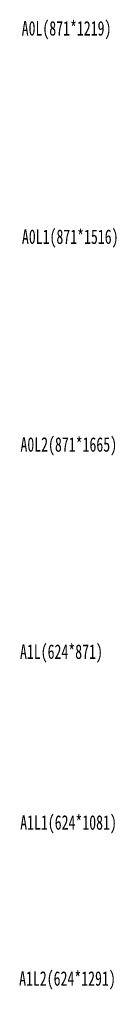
# Model space of a CAD drawing. Extents: x -675211 to 2300048, y 84675 to 2241458.
# Drawn here: x -673544 to -606487, y 950641 to 1620607 of the extents above; entities that cross this region are included whole.
import ezdxf

# ---------------------------------------------------------------- set-up
doc = ezdxf.new("R2010")
doc.units = 0
doc.header["$LTSCALE"] = 1000
doc.header["$MEASUREMENT"] = 0
doc.layers.add('内框', color=8, linetype='CONTINUOUS', plot=False)
doc.styles.add('TH-STYLE1', font='', dxfattribs={"width": 0.7})
doc.styles.get('TH-STYLE1').set_extended_font_data('SimSun')

msp = doc.modelspace()

# ---------------------------------------------------------------- texts
at = {"layer": '内框', "char_height": 10000, "width": 30007.31, "attachment_point": 1, "style": 'TH-STYLE1'}
for s, insert in [('A0L(871*1219)', (-671969, 1619478)), ('A0L1(871*1516)', (-671811, 1475576)), ('A0L2(871*1665)', (-672828, 1332104)), ('A1L(624*871)', (-673136, 1189027)), ('A1L1(624*1081)', (-673004, 1071074)), ('A1L2(624*1291)', (-673744, 963308))]:
    msp.add_mtext(s, dxfattribs=dict(at, insert=insert))

doc.saveas('drawing.dxf')
